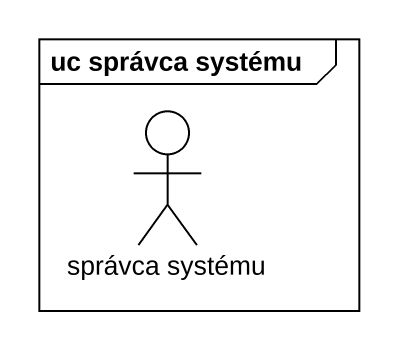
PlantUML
@startuml
mainframe uc správca systému
actor "správca systému" as správca_systému
@enduml
